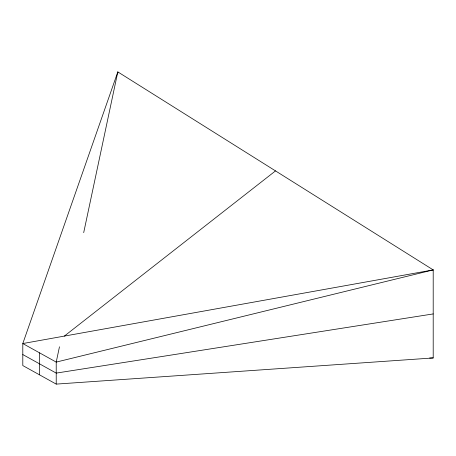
<?xml version="1.0" encoding="UTF-8"?>
<svg xmlns="http://www.w3.org/2000/svg" width="456" height="456" viewBox="0 0 456 456"><rect width="100%" height="100%" fill="white"/><g stroke="black" fill="none" stroke-linecap="round" stroke-linejoin="round"><path stroke-width="0.68" d="M59.468 346.788L56.219 362.098L56.219 384.106L433.2 357.949L433.2 269.906L117.819 71.894L22.8 343.55L22.8 365.564L56.219 384.106M83.693 232.651L117.819 71.894L117.819 73.313M64.336 336.1L275.51 170.897M433.2 313.927L56.219 373.105L22.8 354.557M429.643 358.017L433.2 357.949M39.507 352.824L39.507 374.838M433.2 269.906L56.219 362.098L22.8 343.55L433.2 269.906"/></g></svg>
